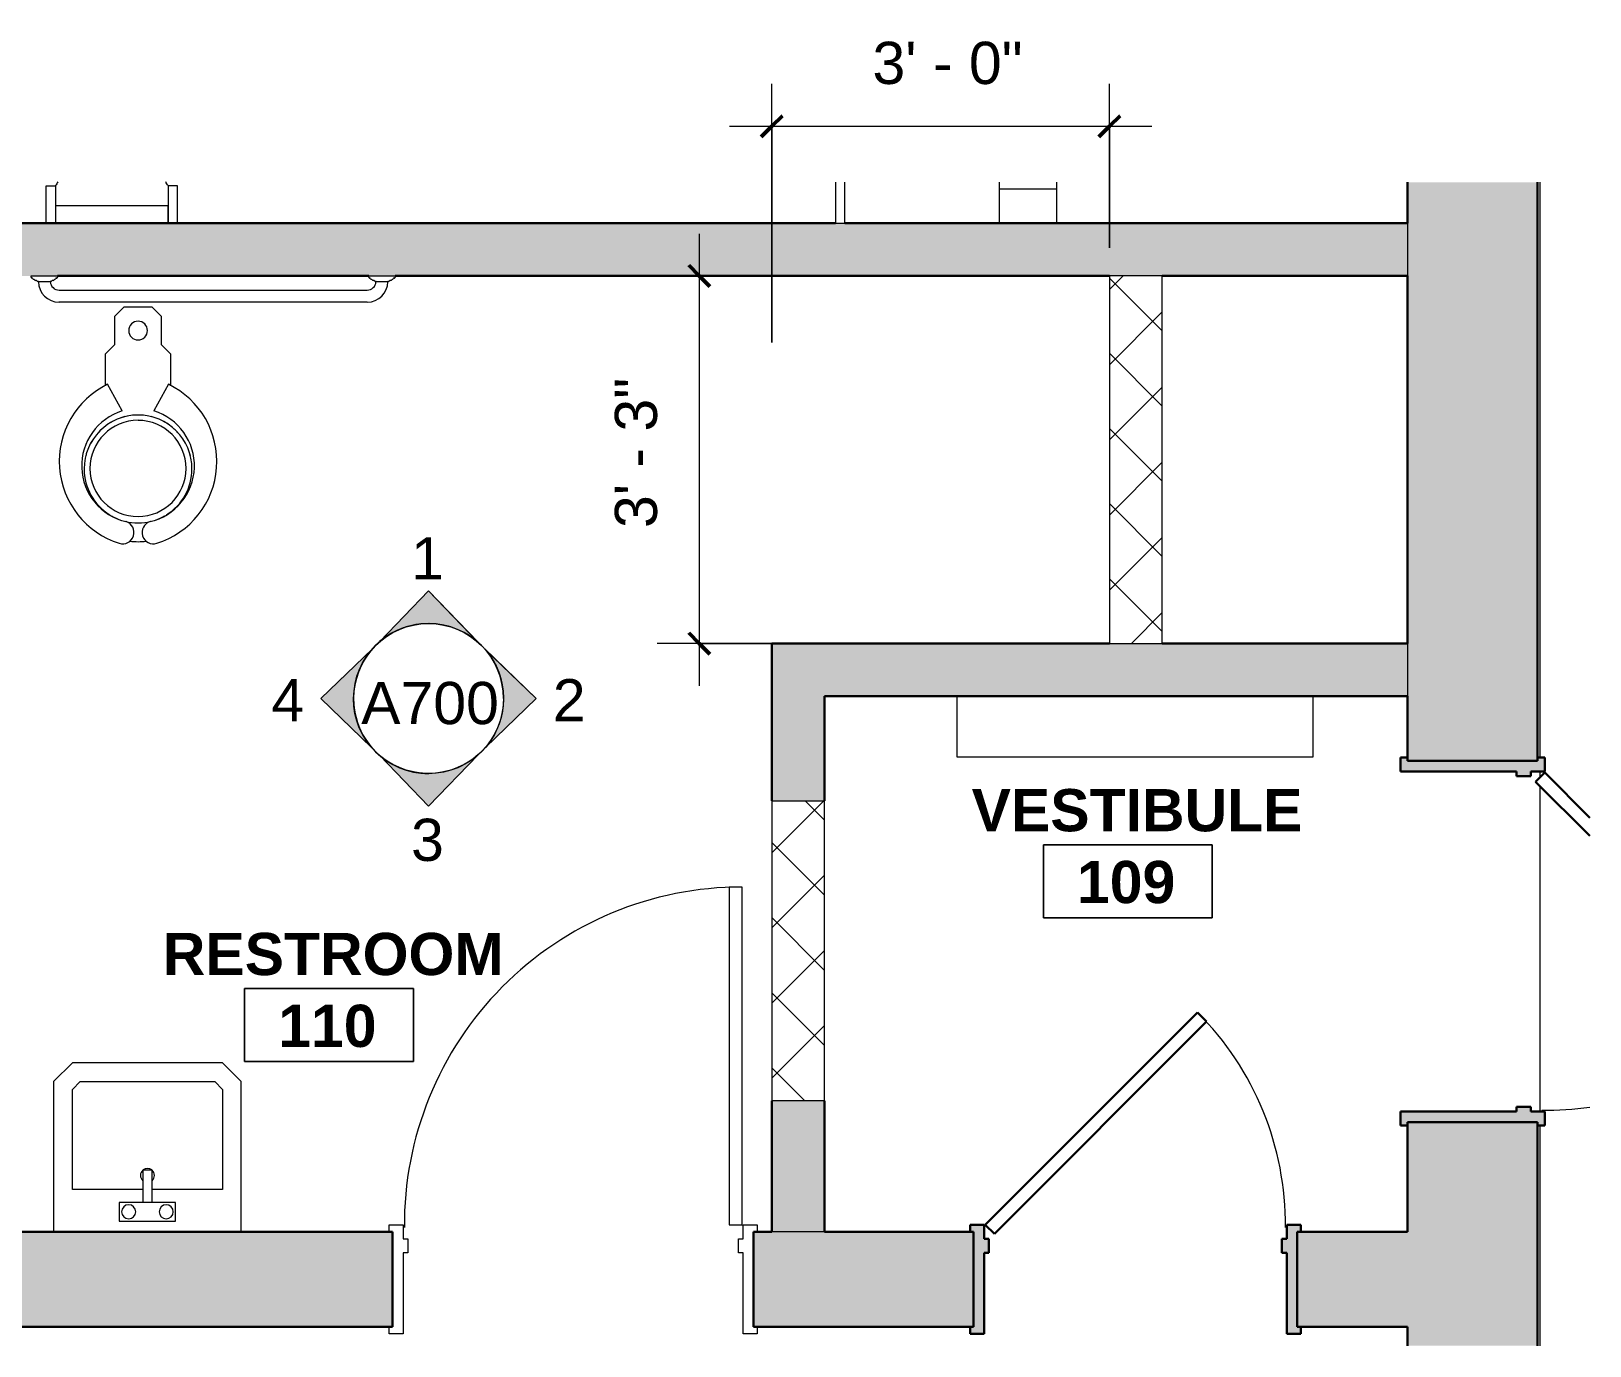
# Model space of a CAD drawing. Header units: inches. Extents: x 828 to 2906, y -227 to 506.
# Drawn here: x 966.2 to 1132.4, y 103.2 to 243.3 of the extents above; entities that cross this region are included whole.
import ezdxf

# ---------------------------------------------------------------- set-up
doc = ezdxf.new("R2010")
doc.units = ezdxf.units.IN
doc.header["$MEASUREMENT"] = 0
for name, color, linetype, lineweight in [('A-ANNO-DIMS', 211, 'Continuous', 9), ('A-ANNO-DIMS-48', 211, 'Continuous', 9), ('A-AREA-IDEN', 2, 'Continuous', 9), ('A-DOOR', 31, 'Continuous', 18), ('A-FLOR', 192, 'Continuous', 18), ('A-WALL', 113, 'Continuous', 18), ('A-WALL-PATT', 111, 'Continuous', 18), ('G-ANNO-SYMB', 111, 'Continuous', 9), ('I-FURN', 30, 'Continuous', 9), ('I-WALL', 2, 'Continuous', 18), ('M-EQPM', 50, 'Continuous', 18), ('P-SANR-FIXT', 6, 'Continuous', 9)]:
    doc.layers.add(name, color=color, linetype=linetype, lineweight=lineweight)
doc.styles.add('Arial', font='arial.ttf', dxfattribs={"height": 4.5})
doc.styles.add('Swis721 Lt BT', font='swissl.ttf', dxfattribs={"height": 4.5})
doc.styles.add('Swis721 Lt BT_B', font='', dxfattribs={"height": 4.5})
doc.styles.get('Swis721 Lt BT_B').set_extended_font_data('Swis721 Lt BT', bold=True)
doc.dimstyles.new('OTJ_-_3_32__Linear', dxfattribs={"dimscale": 12, "dimtxt": 4.748918, "dimasz": 0.1875, "dimexe": 0.375, "dimexo": 0.25, "dimgap": 0.25, "dimtad": 1, "dimdec": 1, "dimrnd": 0.5, "dimzin": 3, "dimdsep": 46, "dimlunit": 4, "dimtxsty": 'Swis721 Lt BT', "dimblk1": 'OBLIQUE', "dimblk2": 'OBLIQUE', "dimsah": 1, "dimcen": 0.09, "dimdle": 0.375, "dimazin": 0, "dimtfac": 1, "dimtdec": 4, "dimtix": 1, "dimtmove": 0, "dimatfit": 3, "dimfxl": 1, "dimtvp": 1, "dimtfill": 1, "dimfrac": 2, "dimtolj": 1, "dimtzin": 0, "dimarcsym": 2})
pattern_1 = [(45, (0, 0), (-4.006467, 4.006467), []), (135, (0, 0), (-4.006467, -4.006467), [])]

# ---------------------------------------------------------------- blocks, each defined once
blk = doc.blocks.new('Door - Single - Solid Door 36_ x 84_-7220684-FIRST FLOOR CONSTRUCTION - ADA RESTROOMS')
at = {"layer": 'A-DOOR'}
h = blk.add_hatch(color=250, dxfattribs=at)
h.paths.add_polyline_path([(23.62, 7.78), (22.12, 7.78), (22.12, 6.28), (21.62, 6.28), (21.62, 4.78), (22.12, 4.78), (22.12, -7.6), (23.62, -7.6), (23.62, -6.85), (23.24, -6.85), (23.24, 7.03), (23.62, 7.03)], flags=0)
h.paths.add_polyline_path([(-13.63, 6.28), (-14.13, 6.28), (-14.13, 7.78), (-15.63, 7.78), (-15.63, 7.03), (-15.26, 7.03), (-15.26, -6.85), (-15.63, -6.85), (-15.63, -7.6), (-14.13, -7.6), (-14.13, 4.78), (-13.63, 4.78)], flags=0)
at = {"layer": 'A-DOOR', "color": 8, "lineweight": 30}
for p, q in [((-14.01, 7.78), (-9.2, 12.58)), ((-7.26, 12.58), (-13.03, 6.8)), ((-15.63, 7.78), (-15.63, 7.03)), ((-14.13, 7.78), (-15.63, 7.78)), ((-14.13, 6.28), (-14.13, 7.78)), ((-13.03, 6.8), (-14.01, 7.78)), ((23.62, 7.78), (22.12, 7.78)), ((22.12, 7.78), (22.12, 6.28)), ((23.62, 7.03), (23.62, 7.78)), ((-13.63, 6.28), (-14.13, 6.28)), ((-13.63, 4.78), (-13.63, 6.28)), ((22.12, 6.28), (21.62, 6.28)), ((21.62, 6.28), (21.62, 4.78)), ((-14.13, -7.6), (-14.13, 4.78)), ((-14.13, 4.78), (-13.63, 4.78)), ((21.62, 4.78), (22.12, 4.78)), ((22.12, 4.78), (22.12, -7.6)), ((-15.63, -6.85), (-15.63, -7.6)), ((-15.63, -7.6), (-14.13, -7.6)), ((22.12, -7.6), (23.62, -7.6)), ((23.62, -7.6), (23.62, -6.85))]:
    blk.add_line(p, q, dxfattribs=at)
at = {"layer": 'A-DOOR', "lineweight": 9}
blk.add_arc((-14.01, 7.78), 36, 359.5, 7.6765, dxfattribs=at)
blk = doc.blocks.new('Door - Single - Solid Door 32_ x 84_-7220631-FIRST FLOOR CONSTRUCTION - ADA RESTROOMS')
at = {"layer": 'A-DOOR'}
h = blk.add_hatch(color=250, dxfattribs=at)
h.paths.add_polyline_path([(21.24, -5.72), (21.62, -5.72), (21.62, -4.97), (21.24, -4.97), (21.24, 5.15), (21.62, 5.15), (21.62, 5.9), (20.12, 5.9), (20.12, 4.4), (19.62, 4.4), (19.62, 2.9), (20.12, 2.9), (20.12, -5.72)], flags=0)
h.paths.add_polyline_path([(-13.63, -5.72), (-12.13, -5.72), (-12.13, 2.9), (-11.63, 2.9), (-11.63, 4.4), (-12.13, 4.4), (-12.13, 5.9), (-13.63, 5.9), (-13.63, 5.15), (-13.26, 5.15), (-13.26, -4.97), (-13.63, -4.97)], flags=0)
at = {"layer": 'A-DOOR', "color": 8, "lineweight": 30}
for p, q in [((-12.01, 5.9), (10.62, 28.53)), ((10.62, 28.53), (11.59, 27.56)), ((11.59, 27.56), (-11.03, 4.93)), ((-13.63, 5.9), (-13.63, 5.15)), ((-12.13, 5.9), (-13.63, 5.9)), ((-12.13, 4.4), (-12.13, 5.9)), ((-11.03, 4.93), (-12.01, 5.9)), ((21.62, 5.9), (20.12, 5.9)), ((20.12, 5.9), (20.12, 4.4)), ((21.62, 5.15), (21.62, 5.9)), ((-11.63, 4.4), (-12.13, 4.4)), ((-11.63, 2.9), (-11.63, 4.4)), ((20.12, 4.4), (19.62, 4.4)), ((19.62, 4.4), (19.62, 2.9)), ((-12.13, -5.72), (-12.13, 2.9)), ((-12.13, 2.9), (-11.63, 2.9)), ((19.62, 2.9), (20.12, 2.9)), ((20.12, 2.9), (20.12, -5.72)), ((-13.63, -4.97), (-13.63, -5.72)), ((21.62, -5.72), (21.62, -4.97)), ((-13.63, -5.72), (-12.13, -5.72)), ((20.12, -5.72), (21.62, -5.72))]:
    blk.add_line(p, q, dxfattribs=at)
at = {"layer": 'A-DOOR', "lineweight": 9}
blk.add_arc((-12.01, 5.9), 32, 359.5, 45, dxfattribs=at)
blk = doc.blocks.new('Heater 38W x 6_5D x 16H - Heater 38W x 6_5D x 16H-6929695-FIRST FLOOR CONSTRUCTION - ADA RESTROOMS')
at = {"layer": 'M-EQPM', "lineweight": 9}
for p, q in [((-19, 3.1875), (-19, -3.25)), ((19, -3.25), (19, 3.1875)), ((-19, -3.25), (19, -3.25))]:
    blk.add_line(p, q, dxfattribs=at)
blk = doc.blocks.new('Water Closet - Flush Valve - Floor Mounted - Private - Flushing Greater than 1_6 gpf-6857337-FIRST FLOOR CONSTRUCTION - ADA RESTROOMS')
at = {"layer": 'P-SANR-FIXT'}
for p, q in [((-1.5, 0), (-2.5, -1)), ((-2.5, -1), (-2.5, -4)), ((1.5, 0), (-1.5, 0)), ((2.5, -1), (1.5, 0)), ((2.5, -4), (2.5, -1)), ((-2.5, -4), (-3.5, -5)), ((3.5, -5), (2.5, -4)), ((-3.5, -5), (-3.5, -8.38)), ((3.5, -8.38), (3.5, -5)), ((-1.69, -11.06), (-3.25, -8.22)), ((3.25, -8.22), (1.69, -11.06))]:
    blk.add_line(p, q, dxfattribs=at)
for centre, radius, start, end in [((0, -2.5), 1, 360, 180), ((0, -2.5), 1, 180, 360), ((0.74, -16.45), 9.14, 115.8609, 252.5741), ((-0.74, -16.45), 9.14, 287.4259, 64.1391), ((0.1, -16.91), 6.11, 106.9633, 257.0367), ((0, -17.25), 5.75, 0, 180), ((-0.1, -16.91), 6.11, 282.9633, 73.0367), ((0, -17.19), 5.13, 90, 270), ((0, -17.25), 5.75, 132.2685, 137.754), ((0, -17.25), 5.75, 118.1189, 123.4335), ((0, -17.25), 5.75, 104.0429, 108.5788), ((0, -17.19), 5.12, 270, 90), ((0, -17.25), 5.75, 71.4212, 75.9571), ((0, -17.25), 5.75, 56.5665, 61.8811), ((0, -17.25), 5.75, 42.246, 47.7315), ((0, -17.25), 5.75, 146.5915, 151.9011), ((0, -17.25), 5.75, 28.0989, 33.4085), ((0, -17.25), 5.75, 161.4419, 165.9707), ((0, -17.25), 5.75, 14.0293, 18.5581), ((0, -17.25), 5.75, 180, 238.3584), ((0, -17.25), 5.75, 301.6416, 0), ((0, -17.25), 5.75, 240.6149, 251.1591), ((-1.64, -24.02), 1.21, 252.5741, 72.5741), ((0, -17.25), 5.75, 255.8551, 284.1449), ((1.64, -24.02), 1.21, 107.4259, 287.4259), ((0, -17.25), 5.75, 288.8409, 299.3851), ((0, -17.25), 7.75, 263.5978, 276.4022)]:
    blk.add_arc(centre, radius, start, end, dxfattribs=at)
blk = doc.blocks.new('Door - Single - Solid Door 36_ x 84_-7146184-FIRST FLOOR CONSTRUCTION - ADA RESTROOMS')
at = {"layer": 'A-DOOR', "lineweight": 9}
for p, q in [((-15.63, 5.72), (-14.13, 5.72)), ((-15.63, 4.97), (-15.63, 5.72)), ((-14.13, 5.72), (-14.13, -2.9)), ((22.12, 5.72), (23.62, 5.72)), ((22.12, -2.9), (22.12, 5.72)), ((23.62, 5.72), (23.62, 4.97)), ((-14.13, -2.9), (-13.63, -2.9)), ((-13.63, -2.9), (-13.63, -4.4)), ((21.62, -2.9), (22.12, -2.9)), ((21.62, -4.4), (21.62, -2.9)), ((-14.13, -4.4), (-14.13, -5.9)), ((-13.63, -4.4), (-14.13, -4.4)), ((22.12, -4.4), (21.62, -4.4)), ((22.12, -5.9), (22.12, -4.4)), ((-15.63, -5.9), (-15.63, -5.15)), ((-14.13, -5.9), (-15.63, -5.9)), ((23.62, -5.9), (22.12, -5.9)), ((23.62, -5.15), (23.62, -5.9))]:
    blk.add_line(p, q, dxfattribs=at)
at = {"layer": 'A-DOOR'}
for p, q in [((-12.63, -5.9), (-14.01, -5.9)), ((-14.01, -5.9), (-14.01, -41.9)), ((-12.63, -41.9), (-12.63, -5.9)), ((-14.01, -41.9), (-12.63, -41.9))]:
    blk.add_line(p, q, dxfattribs=at)
at = {"layer": 'A-DOOR', "lineweight": 9}
blk.add_arc((-14.01, -5.9), 36, 270, 0.5, dxfattribs=at)
blk = doc.blocks.new('Lavatory - Wall Mounted - 20_x18_ - Public-6857333-FIRST FLOOR CONSTRUCTION - ADA RESTROOMS')
at = {"layer": 'P-SANR-FIXT'}
for p, q in [((845.82, 133.31), (843.82, 131.31)), ((861.82, 133.31), (845.82, 133.31)), ((863.82, 131.31), (861.82, 133.31)), ((843.82, 131.31), (843.82, 115.31)), ((845.82, 130.49), (846.65, 131.31)), ((846.65, 131.31), (861, 131.31)), ((861, 131.31), (861.82, 130.49)), ((863.82, 115.31), (863.82, 131.31)), ((845.82, 119.81), (845.82, 130.49)), ((861.82, 130.49), (861.82, 119.81)), ((853.32, 121.9), (854.32, 121.9)), ((853.32, 121.9), (853.32, 118.44)), ((854.32, 118.44), (854.32, 121.9)), ((853.32, 119.81), (845.82, 119.81)), ((861.82, 119.81), (854.32, 119.81)), ((856.82, 118.44), (850.82, 118.44)), ((850.82, 118.44), (850.82, 116.44)), ((854.32, 118.44), (853.32, 118.44)), ((856.82, 116.44), (856.82, 118.44)), ((850.82, 116.44), (856.82, 116.44))]:
    blk.add_line(p, q, dxfattribs=at)
for centre, start, end in [((853.82, 121.31), 132.0711, 180), ((853.82, 121.31), 132.0711, 180), ((853.82, 121.31), 180, 227.9289), ((853.82, 121.31), 180, 227.9289), ((853.82, 121.31), 52.3964, 127.6036), ((853.82, 121.31), 52.3964, 127.6036), ((853.82, 121.31), 0, 47.9289), ((853.82, 121.31), 0, 47.9289), ((853.82, 121.31), 312.0711, 0), ((853.82, 121.31), 312.0711, 0), ((851.82, 117.44), 0, 180), ((855.82, 117.44), 0, 180), ((851.82, 117.44), 180, 0), ((855.82, 117.44), 180, 360)]:
    blk.add_arc(centre, 0.75, start, end, dxfattribs=at)
blk = doc.blocks.new('P-Grab_Bar-36in - 36 INCH-3759717-FIRST FLOOR CONSTRUCTION - ADA RESTROOMS')
at = {"layer": 'I-FURN'}
for p, q in [((966.17, 217.2), (968.97, 217.2)), ((966.17, 217.06), (966.17, 217.2)), ((966.94, 216.59), (966.87, 216.59)), ((966.94, 216.59), (968.21, 216.59)), ((968.28, 216.59), (968.21, 216.59)), ((968.97, 217.2), (968.97, 217.06)), ((1002.17, 217.06), (1002.17, 217.2)), ((1002.17, 217.2), (1004.97, 217.2)), ((1002.94, 216.59), (1002.87, 216.59)), ((1002.94, 216.59), (1004.21, 216.59)), ((1004.28, 216.59), (1004.21, 216.59)), ((1004.97, 217.2), (1004.97, 217.06)), ((1002, 214.41), (969.14, 214.41)), ((969.15, 215.68), (1002, 215.68))]:
    blk.add_line(p, q, dxfattribs=at)
for centre, radius, start, end in [((966.27, 217.06), 0.0934, 180, 272.0008), ((966.27, 216.87), 0.0984, 12.9565, 87.0456), ((966.45, 216.94), 0.0975, 209.154, 270.8489), ((966.43, 216.74), 0.0998, 16.0161, 79.9895), ((966.61, 216.82), 0.0983, 212.1818, 277.8257), ((966.62, 216.47), 0.259, 32.2704, 89.7352), ((966.87, 216.62), 0.0327, 212.2704, 273.2464), ((969.15, 216.62), 2.21, 180.8636, 269.8856), ((969.16, 216.63), 0.946, 182.3393, 269.6607), ((968.28, 216.62), 0.0327, 266.7675, 327.7339), ((968.53, 216.47), 0.259, 90.2661, 147.7339), ((968.54, 216.82), 0.0983, 262.1794, 327.8206), ((968.72, 216.74), 0.0998, 100.0117, 163.9883), ((968.7, 216.94), 0.0975, 269.1532, 330.8468), ((968.88, 216.87), 0.0984, 92.955, 167.045), ((968.88, 217.06), 0.0934, 268, 0), ((1001.99, 216.63), 0.946, 270.5765, 357.6589), ((1002, 216.62), 2.21, 270, 359.1445), ((1002.27, 217.06), 0.0934, 180, 271.9989), ((1002.27, 216.87), 0.0984, 12.9529, 87.0442), ((1002.45, 216.94), 0.0975, 209.1521, 270.844), ((1002.43, 216.74), 0.0998, 16.0057, 79.9867), ((1002.61, 216.82), 0.0983, 212.176, 277.8138), ((1002.62, 216.47), 0.259, 32.2602, 89.7322), ((1002.87, 216.62), 0.0327, 212.2602, 273.2136), ((1004.28, 216.62), 0.0327, 266.7864, 327.7398), ((1004.53, 216.47), 0.259, 90.2678, 147.7398), ((1004.54, 216.82), 0.0983, 262.1862, 327.824), ((1004.72, 216.74), 0.0998, 100.0133, 163.9943), ((1004.7, 216.94), 0.0975, 269.156, 330.8479), ((1004.88, 216.87), 0.0984, 92.9558, 167.0471), ((1004.88, 217.06), 0.0934, 268.0011, 0)]:
    blk.add_arc(centre, radius, start, end, dxfattribs=at)
blk = doc.blocks.new('P-Urinal-Wall-3D - P-Urinal-Wall-3D-7095490-FIRST FLOOR CONSTRUCTION - ADA RESTROOMS')
at = {"layer": 'P-SANR-FIXT'}
for p, q in [((-11.29, 2.81), (-11.29, 6.81)), ((-11.29, 6.81), (-10.29, 6.81)), ((-10.29, 6.81), (-10.29, 2.81)), ((2.73, 6.81), (1.71, 6.81)), ((1.71, 6.81), (1.71, 2.81)), ((2.73, 2.81), (2.73, 6.81)), ((1.71, 4.66), (-10.29, 4.66)), ((-10.29, 4.66), (-10.29, 2.81)), ((1.71, 2.81), (1.71, 4.66))]:
    blk.add_line(p, q, dxfattribs=at)
for start, end in [(145.154, 148.9973), (31.0027, 34.846)]:
    blk.add_arc((-4.29, 3.21), 7, start, end, dxfattribs=at)
blk = doc.blocks.new('Toilet-Tissue-Dispenser_Bobrick_B-4288 - B-4288-V4-FIRST FLOOR CONSTRUCTION - ADA RESTROOMS')
at = {"layer": 'P-SANR-FIXT'}
for p, q in [((1069.42, 222.83), (1069.42, 227.19)), ((1075.48, 226.45), (1069.42, 226.45)), ((1075.48, 227.19), (1075.48, 222.83))]:
    blk.add_line(p, q, dxfattribs=at)
blk = doc.blocks.new('Room Tag - Room Name and Number-3379422-FIRST FLOOR CONSTRUCTION - ADA RESTROOMS')
at = {"layer": 'A-AREA-IDEN'}
for p, q in [((-0.1881, -0.1636), (-0.1881, -0.0018)), ((-0.1881, -0.0018), (0.1869, -0.0018)), ((0.1869, -0.0018), (-0.1881, -0.0018)), ((-0.1881, -0.0018), (-0.1881, -0.1636)), ((0.1869, -0.0018), (0.1869, -0.1636)), ((0.1869, -0.1636), (0.1869, -0.0018)), ((0.1869, -0.1636), (-0.1881, -0.1636)), ((-0.1881, -0.1636), (0.1869, -0.1636))]:
    blk.add_line(p, q, dxfattribs=at)
blk = doc.blocks.new('Elevation - Filled Arrow 2-347888-FIRST FLOOR CONSTRUCTION - ADA RESTROOMS')
at = {"layer": 'G-ANNO-SYMB'}
blk.add_circle((0, 0), 0.1664, dxfattribs=at)
blk = doc.blocks.new('Elevation - Filled Arrow-151867-FIRST FLOOR CONSTRUCTION - ADA RESTROOMS')
at = {"layer": 'G-ANNO-SYMB'}
h = blk.add_hatch(color=256, dxfattribs=at)
edge = h.paths.add_edge_path(flags=0)
edge.add_line((0, 0.2393), (0.1103, 0.1247))
edge.add_arc((-0.0002, -0.0002), 0.1667, 48.498, 130.5571)
edge.add_line((-0.1085, 0.1265), (0, 0.2393))
for p, q in [((0, 0.2393), (-0.1085, 0.1265)), ((-0.1084, 0.1266), (0, 0.2393)), ((0, 0.2393), (-0.1084, 0.1266)), ((0, 0.2393), (0.11, 0.1249)), ((0.1103, 0.1247), (0, 0.2393))]:
    blk.add_line(p, q, dxfattribs=at)
blk.add_arc((-0.0002, -0.0002), 0.1667, 48.498, 130.5571, dxfattribs=at)
blk.add_ellipse((-0.0002, -0.0001), major_axis=(-0.1667, 0), ratio=0.999376, start_param=3.141593, end_param=6.283185, dxfattribs=at)
blk = doc.blocks.new('DIMBLOCK1-FIRST FLOOR CONSTRUCTION - ADA RESTROOMS')
at = {"layer": 'A-ANNO-DIMS-48'}
for p, q in [((1045.14, 210.09), (1045.14, 237.66)), ((1081.14, 220.2), (1081.14, 237.66)), ((1040.64, 233.16), (1085.64, 233.16)), ((1045.14, 233.16), (1045.14, 210.09)), ((1081.14, 233.16), (1081.14, 220.2))]:
    blk.add_line(p, q, dxfattribs=at)
at = {"layer": 'A-ANNO-DIMS-48', "lineweight": 50}
for p, q in [((1045.14, 233.16), (1044.02, 232.03)), ((1045.14, 233.16), (1046.27, 234.28)), ((1081.14, 233.16), (1080.02, 232.03)), ((1081.14, 233.16), (1082.27, 234.28))]:
    blk.add_line(p, q, dxfattribs=at)
at = {"layer": 'A-ANNO-DIMS-48', "color": 0, "insert": (1055.87, 242.16), "char_height": 4.5, "width": 17.4579, "attachment_point": 1, "line_spacing_factor": 1.005062, "style": 'Swis721 Lt BT', "bg_fill": 3, "box_fill_scale": 1.25, "bg_fill_color": 256, "bg_fill_true_color": 13158600, "bg_fill_transparency": 0}
blk.add_mtext('3\' - 0"', dxfattribs=at)
blk = doc.blocks.new('_Oblique')
at = {"color": 0, "linetype": 'ByBlock', "lineweight": -2}
blk.add_line((-0.5, -0.5), (0.5, 0.5), dxfattribs=at)
blk = doc.blocks.new('DIMBLOCK4-FIRST FLOOR CONSTRUCTION - ADA RESTROOMS')
at = {"layer": 'A-ANNO-DIMS-48'}
for p, q in [((1037.41, 221.7), (1037.41, 173.51)), ((1036, 217.2), (1041.91, 217.2)), ((1037.41, 217.2), (1036, 217.2)), ((1047.77, 178.01), (1032.91, 178.01)), ((1037.41, 178.01), (1047.77, 178.01))]:
    blk.add_line(p, q, dxfattribs=at)
at = {"layer": 'A-ANNO-DIMS-48', "lineweight": 50}
for p, q in [((1037.41, 217.2), (1036.29, 218.33)), ((1037.41, 217.2), (1038.54, 216.08)), ((1037.41, 178.01), (1036.29, 179.14)), ((1037.41, 178.01), (1038.54, 176.89))]:
    blk.add_line(p, q, dxfattribs=at)
at = {"layer": 'A-ANNO-DIMS-48', "color": 0, "insert": (1028.4, 190.33), "char_height": 4.5, "width": 17.4579, "attachment_point": 1, "rotation": 90, "line_spacing_factor": 1.005062, "style": 'Swis721 Lt BT', "bg_fill": 3, "box_fill_scale": 1.25, "bg_fill_color": 256, "bg_fill_true_color": 13158600, "bg_fill_transparency": 0}
blk.add_mtext('3\' - 3"', dxfattribs=at)

msp = doc.modelspace()

# ---------------------------------------------------------------- hatches: boundary and pattern name
at = {"layer": 'A-WALL-PATT', "lineweight": 9}
h = msp.add_hatch(color=7, dxfattribs=at)
h.paths.add_polyline_path([(1112.92, 103.15), (1126.79, 103.15), (1126.79, 127), (1112.92, 127), (1112.92, 105.19)], flags=0)
h.paths.add_polyline_path([(1112.92, 165.5), (1126.79, 165.5), (1126.79, 227.19), (1112.92, 227.19), (1112.92, 172.39)], flags=0)
for points in [[(1112.92, 217.2), (1112.92, 222.83), (921.68, 222.82), (921.68, 222.66), (921.71, 222.66), (921.71, 222.36), (921.84, 222.36), (921.84, 222.27), (921.71, 222.27), (921.71, 221.64), (921.68, 221.64), (921.68, 218.83), (906.06, 218.83), (906.06, 222.83), (830.2, 222.83), (830.2, 217.2), (1094.26, 217.2)], [(1112.92, 172.39), (1112.92, 178.01), (1050.77, 178.01), (1050.77, 172.39), (1094.26, 172.39)]]:
    msp.add_hatch(color=7, dxfattribs=at).paths.add_polyline_path(points, flags=0)
h = msp.add_hatch(dxfattribs=at)
h.set_pattern_fill('FP_1', color=256, style=0, pattern_type=2)
h.set_pattern_definition(pattern_1)
h.paths.add_polyline_path([(1086.77, 178.01), (1086.77, 217.2), (1081.14, 217.2), (1081.14, 178.01)], flags=0)
h = msp.add_hatch(color=7, dxfattribs=at)
h.paths.add_polyline_path([(1045.14, 115.31), (1050.77, 115.31), (1050.77, 129.25), (1045.14, 129.25)], flags=0)
h.paths.add_polyline_path([(1045.14, 161.25), (1050.77, 161.25), (1050.77, 178.01), (1045.14, 178.01), (1045.14, 165.17)], flags=0)
h = msp.add_hatch(dxfattribs=at)
h.set_pattern_fill('FP_1', color=256, style=0, pattern_type=2)
h.set_pattern_definition(pattern_1)
h.paths.add_polyline_path([(1050.77, 129.25), (1050.77, 161.25), (1045.14, 161.25), (1045.14, 129.25)], flags=0)
h = msp.add_hatch(color=7, dxfattribs=at)
h.paths.add_polyline_path([(1112.92, 105.19), (1112.92, 115.31), (1101.15, 115.31), (1101.15, 105.19)], flags=0)
h.paths.add_polyline_path([(1043.2, 105.19), (1066.65, 105.19), (1066.65, 115.31), (1043.2, 115.31)], flags=0)
h.paths.add_polyline_path([(980, 105.19), (1004.7, 105.19), (1004.7, 115.31), (950.26, 115.31), (950.26, 105.19), (960.95, 105.19)], flags=0)
h.paths.add_polyline_path([(884.78, 105.19), (911.76, 105.19), (911.76, 115.31), (885.79, 115.31), (885.79, 115.15), (885.82, 115.15), (885.82, 114.85), (885.95, 114.85), (885.95, 114.76), (885.82, 114.76), (885.82, 114.13), (885.79, 114.13), (885.79, 111.31), (870.17, 111.31), (870.17, 115.31), (827.65, 115.31), (827.65, 105.19), (865.73, 105.19)], flags=0)

# ---------------------------------------------------------------- linework, layer by layer
at = {"layer": 'A-FLOR'}
for p, q in [((1127.07, 165.88), (1127.07, 227.19)), ((1127.07, 163.78), (1127.07, 164.38)), ((1127.07, 128.13), (1127.07, 162.78)), ((1127.07, 103.15), (1127.07, 126.63))]:
    msp.add_line(p, q, dxfattribs=at)
at = {"layer": 'A-WALL', "color": 8, "lineweight": 30}
for p, q in [((1112.92, 227.19), (1112.92, 222.83)), ((1126.79, 165.5), (1126.79, 227.19)), ((1051.92, 222.83), (922.5, 222.83)), ((1112.92, 222.83), (1052.92, 222.83)), ((968.97, 217.2), (1002.17, 217.2)), ((1004.97, 217.2), (1081.14, 217.2)), ((1086.77, 217.2), (1112.92, 217.2)), ((1112.92, 217.2), (1112.92, 178.01)), ((1045.14, 178.01), (1045.14, 161.25)), ((1081.14, 178.01), (1045.14, 178.01)), ((1112.92, 178.01), (1086.77, 178.01)), ((1050.77, 161.25), (1050.77, 172.39)), ((1050.77, 172.39), (1112.92, 172.39)), ((1112.92, 172.39), (1112.92, 165.5)), ((1112.92, 165.5), (1126.79, 165.5)), ((1045.14, 129.25), (1045.14, 115.31)), ((1050.77, 115.31), (1050.77, 129.25)), ((1126.79, 127), (1112.92, 127)), ((1112.92, 127), (1112.92, 115.31)), ((1126.79, 103.15), (1126.79, 127)), ((1112.92, 105.19), (1112.92, 103.15))]:
    msp.add_line(p, q, dxfattribs=at)
at = {"layer": 'A-WALL'}
for p, q in [((1051.92, 222.83), (1052.92, 222.83)), ((1081.14, 217.2), (1081.14, 178.01)), ((1086.77, 217.2), (1081.14, 217.2)), ((1086.77, 178.01), (1086.77, 217.2)), ((1081.14, 178.01), (1086.77, 178.01)), ((1045.14, 161.25), (1045.14, 129.25)), ((1050.77, 129.25), (1050.77, 161.25))]:
    msp.add_line(p, q, dxfattribs=at)
at = {"layer": 'A-WALL', "color": 55}
for p, q in [((1112.92, 222.83), (1112.92, 217.2)), ((1112.92, 178.01), (1112.92, 172.39)), ((1050.77, 115.31), (1045.14, 115.31))]:
    msp.add_line(p, q, dxfattribs=at)
at = {"layer": 'A-WALL', "lineweight": 9}
for p, q in [((1045.14, 161.25), (1050.77, 161.25)), ((1050.77, 129.25), (1045.14, 129.25))]:
    msp.add_line(p, q, dxfattribs=at)
at = {"layer": 'I-WALL'}
for p, q in [((1051.92, 227.19), (1051.92, 222.83)), ((1052.92, 222.83), (1052.92, 227.19))]:
    msp.add_line(p, q, dxfattribs=at)
at = {"layer": 'I-WALL', "color": 8, "lineweight": 30}
for p, q in [((1004.7, 115.31), (950.26, 115.31)), ((1004.7, 105.19), (1004.7, 115.31)), ((1045.14, 115.31), (1043.2, 115.31)), ((1043.2, 115.31), (1043.2, 105.19)), ((1066.65, 115.31), (1050.77, 115.31)), ((1066.65, 105.19), (1066.65, 115.31)), ((1112.92, 115.31), (1101.15, 115.31)), ((1101.15, 115.31), (1101.15, 105.19)), ((950.26, 105.19), (1004.7, 105.19)), ((1043.2, 105.19), (1066.65, 105.19)), ((1101.15, 105.19), (1112.92, 105.19))]:
    msp.add_line(p, q, dxfattribs=at)

# ---------------------------------------------------------------- block references
at = {"layer": 'A-AREA-IDEN', "xscale": 47.99999999999997, "yscale": 47.99999999999997, "zscale": 47.99999999999997}
for p in [(1083.12, 156.64), (997.96, 141.31)]:
    msp.add_blockref('Room Tag - Room Name and Number-3379422-FIRST FLOOR CONSTRUCTION - ADA RESTROOMS', p, dxfattribs=at)
at = {"layer": 'A-DOOR'}
for name, p, rotation in [('Door - Single - Solid Door 36_ x 84_-7220684-FIRST FLOOR CONSTRUCTION - ADA RESTROOMS', (1119.77, 150.25), 269.9999999999999), ('Door - Single - Solid Door 36_ x 84_-7146184-FIRST FLOOR CONSTRUCTION - ADA RESTROOMS', (1027.95, 110.16), 180)]:
    msp.add_blockref(name, p, dxfattribs=dict(at, rotation=rotation))
msp.add_blockref('Door - Single - Solid Door 32_ x 84_-7220631-FIRST FLOOR CONSTRUCTION - ADA RESTROOMS', (1079.91, 110.16), dxfattribs=at)
at = {"layer": 'G-ANNO-SYMB', "xscale": 47.99999999999997, "yscale": 47.99999999999997, "zscale": 47.99999999999997}
for name in ['Elevation - Filled Arrow-151867-FIRST FLOOR CONSTRUCTION - ADA RESTROOMS', 'Elevation - Filled Arrow 2-347888-FIRST FLOOR CONSTRUCTION - ADA RESTROOMS']:
    msp.add_blockref(name, (1008.54, 172.15), dxfattribs=at)
at = {"layer": 'G-ANNO-SYMB', "xscale": 47.99999999999997, "yscale": 47.99999999999997, "zscale": 47.99999999999997, "rotation": 89.99999999999933}
msp.add_blockref('Elevation - Filled Arrow-151867-FIRST FLOOR CONSTRUCTION - ADA RESTROOMS', (1008.54, 172.15), dxfattribs=at)
at = {"layer": 'G-ANNO-SYMB', "extrusion": (0, 0, -1), "xscale": 47.99999999999997, "yscale": 47.99999999999997, "zscale": 47.99999999999997}
for rotation in [90.0000000000005, 180]:
    msp.add_blockref('Elevation - Filled Arrow-151867-FIRST FLOOR CONSTRUCTION - ADA RESTROOMS', (-1008.54, 172.15), dxfattribs=dict(at, rotation=rotation))
at = {"layer": 'M-EQPM', "lineweight": 9}
msp.add_blockref('Heater 38W x 6_5D x 16H - Heater 38W x 6_5D x 16H-6929695-FIRST FLOOR CONSTRUCTION - ADA RESTROOMS', (1083.85, 169.2), dxfattribs=at)
at = {"layer": 'P-SANR-FIXT'}
for name, p in [('P-Urinal-Wall-3D - P-Urinal-Wall-3D-7095490-FIRST FLOOR CONSTRUCTION - ADA RESTROOMS', (979.06, 220.01)), ('Toilet-Tissue-Dispenser_Bobrick_B-4288 - B-4288-V4-FIRST FLOOR CONSTRUCTION - ADA RESTROOMS', (0, 0)), ('P-Grab_Bar-36in - 36 INCH-3759717-FIRST FLOOR CONSTRUCTION - ADA RESTROOMS', (0, 0)), ('Water Closet - Flush Valve - Floor Mounted - Private - Flushing Greater than 1_6 gpf-6857337-FIRST FLOOR CONSTRUCTION - ADA RESTROOMS', (977.57, 213.87)), ('Lavatory - Wall Mounted - 20_x18_ - Public-6857333-FIRST FLOOR CONSTRUCTION - ADA RESTROOMS', (124.75, 0))]:
    msp.add_blockref(name, p, dxfattribs=at)

# ---------------------------------------------------------------- texts
at = {"layer": 'A-AREA-IDEN', "char_height": 4.5, "attachment_point": 1, "style": 'Swis721 Lt BT_B'}
for s, insert, width in [('VESTIBULE', (1066.44, 162.5), 40.299), ('109', (1077.67, 154.84), 12.726), ('RESTROOM', (980.21, 147.17), 42.8745), ('110', (992.51, 139.51), 12.726)]:
    msp.add_mtext(s, dxfattribs=dict(at, insert=insert, width=width))
at = {"layer": 'G-ANNO-SYMB', "char_height": 4.5, "attachment_point": 1}
for s, insert, width, style in [('1', (1006.68, 189.34), 4.0905, 'Swis721 Lt BT'), ('4', (991.79, 174.22), 4.0905, 'Swis721 Lt BT'), ('A700', (1001.36, 173.92), 17.877, 'Arial'), ('2', (1021.79, 174.22), 4.0905, 'Swis721 Lt BT'), ('3', (1006.68, 159.34), 4.0905, 'Swis721 Lt BT')]:
    msp.add_mtext(s, dxfattribs=dict(at, insert=insert, width=width, style=style))

# ---------------------------------------------------------------- next in the draw order: dimensions: what is measured, and where the dimension line sits
at = {"layer": 'A-ANNO-DIMS'}
dim = msp.add_linear_dim(base=(1081.14, 233.16), p1=(1045.14, 207.09), p2=(1081.14, 217.2), dimstyle='OTJ_-_3_32__Linear', override={"dimpost": '<>', "dimfxl": 37.391392}, dxfattribs=at)
dim.commit()
dim.dimension.update_dxf_attribs({"geometry": 'DIMBLOCK1-FIRST FLOOR CONSTRUCTION - ADA RESTROOMS', "text_midpoint": (1063.14, 238.47)})

# ---------------------------------------------------------------- next in the draw order: dimensions: what is measured, and where the dimension line sits
dim = msp.add_linear_dim(base=(1037.41, 178.01), p1=(1039, 217.2), p2=(1050.77, 178.01), angle=90, dimstyle='OTJ_-_3_32__Linear', override={"dimpost": '<>', "dimfxl": 40.915523}, dxfattribs=at)
dim.commit()
dim.dimension.update_dxf_attribs({"geometry": 'DIMBLOCK4-FIRST FLOOR CONSTRUCTION - ADA RESTROOMS', "text_midpoint": (1032.1, 197.61)})

doc.saveas('drawing.dxf')
